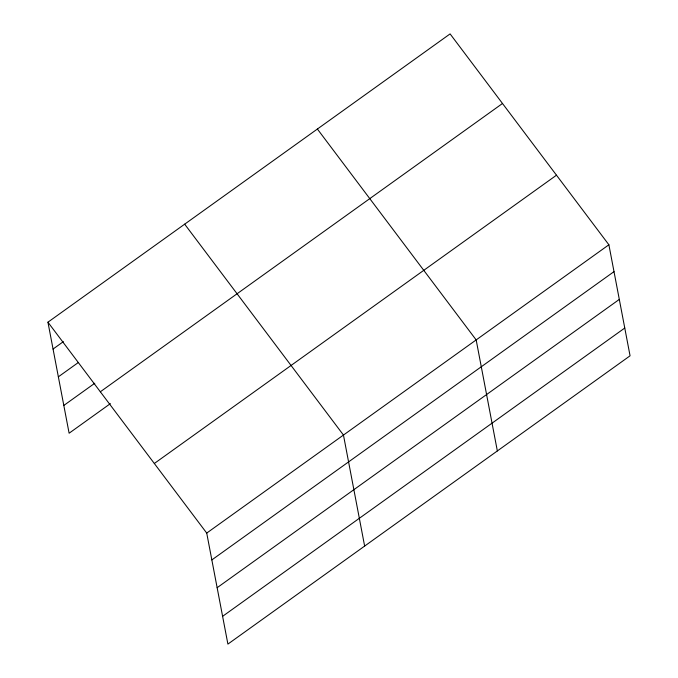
<?xml version="1.0" encoding="UTF-8"?>
<svg xmlns="http://www.w3.org/2000/svg" width="678" height="678" viewBox="0 0 678 678"><rect width="100%" height="100%" fill="white"/><g stroke="black" fill="none" stroke-linecap="round" stroke-linejoin="round"><path stroke-width="1.02" d="M47.935 322.194L450.099 33.9L608.886 244.783L630.065 355.806L227.901 644.1L206.722 533.077L47.935 322.194L69.114 433.217L110.395 403.622M53.062 349.043L63.376 341.644M58.359 376.824L78.139 362.645M63.817 405.444L94.776 383.248M100.336 391.782L502.5 103.488M154.321 463.489L556.485 175.195M206.722 533.077L608.886 244.783M211.841 559.926L614.005 271.632M217.138 587.707L619.302 299.413M222.596 616.327L624.769 328.025M317.389 129.04L476.168 339.924L497.347 450.946M184.67 224.172L343.458 435.056L364.637 546.078"/></g></svg>
